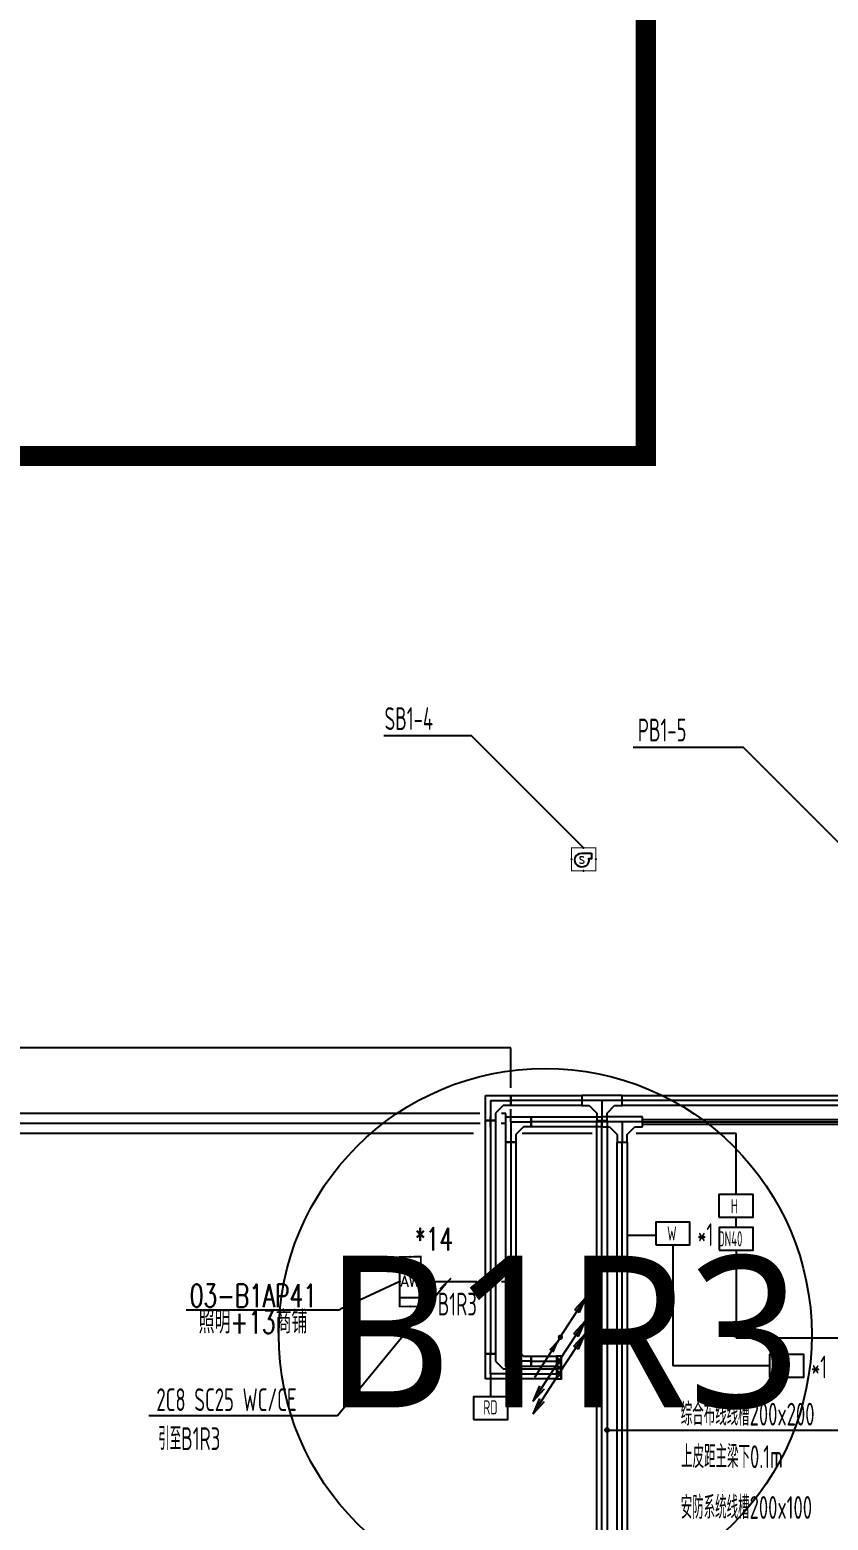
# Model space of a CAD drawing. Extents: x 0 to 3879896, y -114000 to 391286.
# Drawn here: x 1990309 to 2006094, y 290559 to 320028 of the extents above; entities that cross this region are included whole.
import ezdxf
from ezdxf.enums import TextEntityAlignment as Align

# ---------------------------------------------------------------- set-up
doc = ezdxf.new("R2010")
doc.units = 0
doc.header["$LTSCALE"] = 1000
doc.header["$MEASUREMENT"] = 0
doc.linetypes.add('SZGX_a-zzgr$0$DASHDOT2', pattern=[6, 3, -1.5, 0, -1.5])
doc.layers.get('0').update_dxf_attribs({"linetype": 'CONTINUOUS'})
doc.layers.add('Arc_建筑红线', color=1, linetype='CONTINUOUS', lineweight=40)
for name, color, linetype in [('A无产权', 5, 'CONTINUOUS'), ('CABLETRAY_DOTE', 5, 'CONTINUOUS'), ('CABLETRAY_WEAK', 6, 'CONTINUOUS'), ('T-BAS', 11, '485_LINE'), ('T-BSA TEXT', 7, '485_LINE'), ('T-I-CHANNELS', 2, 'CONTINUOUS'), ('T-METER DATA', 150, 'C_LINE'), ('T-R-INTEGRATE', 1, 'CONTINUOUS'), ('T-SYSTEM BLOCK', 4, 'CONTINUOUS'), ('T-TEXT', 7, 'CONTINUOUS'), ('T-TEXT-RD', 3, 'CONTINUOUS'), ('T-电源线槽', 1, 'CONTINUOUS'), ('WIRE-通讯', 4, 'CONTINUOUS')]:
    doc.layers.add(name, color=color, linetype=linetype)
doc.styles.add('_TCH_DIM', font='SIMPLEX', dxfattribs={"bigfont": 'GBCBIG'})
doc.styles.add('_TCH_LABEL', font='COMPLEX', dxfattribs={"bigfont": 'GBCBIG'})
doc.styles.add('GBSTYLE', font='gbxwxt.shx', dxfattribs={"width": 0.6, "bigfont": 'gbhzfs.shx'})
doc.styles.add('HZTXT1', font='txtd.shx', dxfattribs={"width": 0.7, "bigfont": 'hztxt.shx'})
doc.styles.get("Standard").update_dxf_attribs({"font": 'GBENOR', "bigfont": 'GBCBIG'})
doc.linetypes.add('485_LINE', pattern='A,25.7,-3.58,["485",Standard,S=2.54,R=0,X=-3.2,Y=-1.27],-3.85', length=33.13)
doc.linetypes.add('C_LINE', pattern='A,25.7,-2.08,["C",Standard,S=2.54,R=0,X=-0.54,Y=-1.27],-2.35', length=30.13)

# ---------------------------------------------------------------- blocks, each defined once
blk = doc.blocks.new('空调抄费表')
at = {"layer": 'T-SYSTEM BLOCK'}
blk.add_lwpolyline([(-338, 0), (338, 0), (338, 450), (-338, 450)], close=True, dxfattribs=at)
at = {"layer": 'T-TEXT', "style": 'GBSTYLE', "width": 0.7}
blk.add_text('H', height=281, dxfattribs=at).set_placement((-106, 76))
blk = doc.blocks.new('A$C78FD1D7B')
at = {"layer": 'T-SYSTEM BLOCK'}
blk.add_lwpolyline([(-300, 0), (300, 0), (300, 400), (-300, 400)], close=True, dxfattribs=at)
at = {"layer": 'T-TEXT', "style": 'GBSTYLE', "width": 0.7}
blk.add_text('RD', height=250, dxfattribs=at).set_placement((-129, 88))
blk = doc.blocks.new('$equip_U$00000228(PC-201201232)')
at = {"const_width": 0.06}
blk.add_lwpolyline([(-0.719, 1.346), (-0.719, 0), (0.719, 0), (0.719, 1.346)], close=True, dxfattribs=at)
blk.add_lwpolyline([(0.466, 1.039), (0.466, 0.709), (0.292, 0.709, -2.805884), (-0.112, 1.039)], format="xyb", close=True)
for p in [(0, 1.346), (-0.719, 0.673), (0, 0), (0.719, 0.673)]:
    blk.add_point(p)
at = {"color": 7, "style": '_TCH_LABEL'}
blk.add_attdef('$TEXT$', text='', height=0.4, dxfattribs=at).set_placement((-0.112, 0.63), align=Align.MIDDLE_CENTER)
at = {"color": 7, "style": '_TCH_LABEL', "flags": 1}
blk.add_attdef('A', text='', height=0.000025, dxfattribs=at).set_placement((0, 0), align=Align.MIDDLE_CENTER)
blk = doc.blocks.new('$equip_U$00000265(GZ顾恪)')
at = {"linetype": 'Continuous'}
for p, q in [((-0.54, 0.7), (-0.54, 0)), ((0.54, 0.7), (0.54, 0))]:
    blk.add_line(p, q, dxfattribs=at)
at = {"const_width": 0.06}
blk.add_lwpolyline([(-0.82, 0.7), (0.82, 0.7), (0.82, 0), (-0.82, 0)], close=True, dxfattribs=at)
for p in [(0, 0.7), (-0.82, 0.35), (0, 0), (0.82, 0.35)]:
    blk.add_point(p)
at = {"color": 7, "style": '_TCH_LABEL'}
blk.add_attdef('$TEXT$', text='', height=0.36, dxfattribs=at).set_placement((-0.004, 0.344), align=Align.MIDDLE_CENTER)
at = {"color": 7, "style": '_TCH_LABEL', "flags": 1}
blk.add_attdef('A', text='', height=0.000025, dxfattribs=at).set_placement((0, 0), align=Align.MIDDLE_CENTER)
blk = doc.blocks.new('抄表水表')
at = {"layer": 'T-SYSTEM BLOCK'}
blk.add_lwpolyline([(-338, 0), (338, 0), (338, 450), (-338, 450)], close=True, dxfattribs=at)
at = {"layer": 'T-TEXT', "style": 'GBSTYLE', "width": 0.7}
blk.add_text('W', height=281, dxfattribs=at).set_placement((-113, 83))
blk = doc.blocks.new('A$C78191958')
at = {"layer": 'T-METER DATA'}
for p in [(18666, 29873, 0), (20916, 27257, 0)]:
    blk.add_blockref('抄表水表', p, dxfattribs=at)
at = {"layer": 'T-BSA TEXT', "linetype": 'ByBlock', "style": 'GBSTYLE', "width": 0.7}
for p in [(19148, 29849, 0), (21398, 27233, 0)]:
    blk.add_text('*1', height=450, dxfattribs=at).set_placement(p)

msp = doc.modelspace()

# ---------------------------------------------------------------- hatches: boundary and pattern name
at = {"layer": 'T-SYSTEM BLOCK'}
h = msp.add_hatch(color=256, dxfattribs=at)
edge = h.paths.add_edge_path()
edge.add_arc((2000796.4, 294175.5), 52.5, 0, 360)
h.paths.add_polyline_path([(2001179.1, 294664), (2001311.6, 294969.3), (2001086.7, 294724)])
h = msp.add_hatch(color=256, dxfattribs=at)
edge = h.paths.add_edge_path()
edge.add_arc((2000796.4, 294175.5), 52.5, 0, 360)
h.paths.add_polyline_path([(2001179.1, 294664), (2001311.6, 294969.3), (2001086.7, 294724)])
h = msp.add_hatch(color=256, dxfattribs=at)
edge = h.paths.add_edge_path()
edge.add_arc((2000771.4, 293700.5), 52.5, 0, 360)
h.paths.add_polyline_path([(2001154.1, 294189), (2001286.6, 294494.3), (2001061.7, 294249)])
h = msp.add_hatch(color=256, dxfattribs=at)
edge = h.paths.add_edge_path()
edge.add_arc((2000771.4, 293700.5), 52.5, 0, 360)
h.paths.add_polyline_path([(2001154.1, 294189), (2001286.6, 294494.3), (2001061.7, 294249)])
h = msp.add_hatch(color=256, dxfattribs=at)
h.paths.add_polyline_path([(2000746.7, 294175.2, 0.210266), (2000763.8, 294136.5), (2000799.2, 294175.2), (2000778.3, 294127, 0.5398713), (2000851.7, 294175.2, 1)])
h.paths.add_polyline_path([(2000799.2, 294175.2), (2000770.7, 294131.1, 0.0415828), (2000778.3, 294127)], flags=17)
h.paths.add_polyline_path([(2000799.2, 294175.2), (2000763.8, 294136.5, 0.0415828), (2000770.7, 294131.1)], flags=17)
h.paths.add_polyline_path([(2000770.7, 294131.1, -0.0415828), (2000763.8, 294136.5), (2000574.4, 293929.8), (2000620.6, 293899.8)])
h.paths.add_polyline_path([(2000778.3, 294127, -0.0415828), (2000770.7, 294131.1), (2000620.6, 293899.8), (2000666.8, 293869.8)])
h = msp.add_hatch(color=256, dxfattribs=at)
h.paths.add_polyline_path([(2000746.7, 294175.2, 0.210266), (2000763.8, 294136.5), (2000799.2, 294175.2), (2000778.3, 294127, 0.5398713), (2000851.7, 294175.2, 1)])
h.paths.add_polyline_path([(2000799.2, 294175.2), (2000770.7, 294131.1, 0.0415828), (2000778.3, 294127)], flags=17)
h.paths.add_polyline_path([(2000799.2, 294175.2), (2000763.8, 294136.5, 0.0415828), (2000770.7, 294131.1)], flags=17)
h.paths.add_polyline_path([(2000770.7, 294131.1, -0.0415828), (2000763.8, 294136.5), (2000574.4, 293929.8), (2000620.6, 293899.8)])
h.paths.add_polyline_path([(2000778.3, 294127, -0.0415828), (2000770.7, 294131.1), (2000620.6, 293899.8), (2000666.8, 293869.8)])
h = msp.add_hatch(color=256, dxfattribs=at)
edge = h.paths.add_edge_path()
edge.add_arc((2000771.4, 293450.5), 52.5, 0, 360)
h.paths.add_polyline_path([(2001154.1, 293939), (2001286.6, 294244.3), (2001061.7, 293999)])
h = msp.add_hatch(color=256, dxfattribs=at)
edge = h.paths.add_edge_path()
edge.add_arc((2000771.4, 293450.5), 52.5, 0, 360)
h.paths.add_polyline_path([(2001154.1, 293939), (2001286.6, 294244.3), (2001061.7, 293999)])
h = msp.add_hatch(color=256, dxfattribs=at)
edge = h.paths.add_edge_path()
edge.add_arc((2000771.4, 293700.5), 52.5, 0, 360)
h.paths.add_polyline_path([(2000388.8, 293211.9), (2000256.3, 292906.6), (2000481.2, 293152)])
h = msp.add_hatch(color=256, dxfattribs=at)
edge = h.paths.add_edge_path()
edge.add_arc((2000771.4, 293700.5), 52.5, 0, 360)
h.paths.add_polyline_path([(2000388.8, 293211.9), (2000256.3, 292906.6), (2000481.2, 293152)])
h = msp.add_hatch(color=256, dxfattribs=at)
edge = h.paths.add_edge_path()
edge.add_arc((2000771.4, 293450.5), 52.5, 0, 360)
h.paths.add_polyline_path([(2000388.8, 292961.9), (2000256.3, 292656.6), (2000481.2, 292902)])
h = msp.add_hatch(color=256, dxfattribs=at)
edge = h.paths.add_edge_path()
edge.add_arc((2000771.4, 293450.5), 52.5, 0, 360)
h.paths.add_polyline_path([(2000388.8, 292961.9), (2000256.3, 292656.6), (2000481.2, 292902)])
at = {"layer": 'T-TEXT', "linetype": 'ByBlock'}
h = msp.add_hatch(color=256, dxfattribs=at)
edge = h.paths.add_edge_path()
edge.add_arc((2001721.4, 292340.5), 37.5, 0, 360)

# ---------------------------------------------------------------- linework, layer by layer
at = {"layer": 'Arc_建筑红线', "color": 20, "linetype": 'SZGX_a-zzgr$0$DASHDOT2', "ltscale": 0.2, "const_width": 400, "elevation": 0}
msp.add_lwpolyline([(2129528.4, 303600.5), (2137528.4, 311600.5), (2154948.4, 311600.5), (2154948.4, 325060.5), (2002488.4, 325060.5), (2002488.4, 311600.5), (1884278.4, 311600.5), (1883028.4, 309100.5), (1883028.4, 224070.5), (1988318.4, 224070.5), (1988318.4, 129100.5), (2129528.4, 129100.5), (2129528.4, 303600.5)], dxfattribs=at)
at = {"layer": 'CABLETRAY_DOTE'}
for p, q in [((1999419.2, 298859.1, 0), (1999819.2, 298859.1, 0)), ((1999419.2, 298859.1, 0), (1999419.2, 298459.1, 0)), ((2001221.4, 298859.1, 0), (1999819.2, 298859.1, 0)), ((2002021.4, 298859.1, 0), (2001221.4, 298859.1, 0)), ((2001621.4, 298859.1, 0), (2001621.4, 298459.1, 0)), ((2012621.4, 298859.1, 0), (2002021.4, 298859.1, 0)), ((1999419.2, 298459.1, 0), (1999419.2, 293850.5, 0)), ((2001621.4, 277420, 0), (2001621.4, 298459.1, 0)), ((2002421.4, 298433.2, 0), (2001621.4, 298433.2, 0)), ((2002021.4, 298433.2, 0), (2002021.4, 298033.2, 0)), ((2002421.4, 298433.2, 0), (2012898, 298433.2, 0)), ((1999419.2, 293450.5, 0), (1999419.2, 293850.5, 0)), ((1999819.2, 293450.5, 0), (1999419.2, 293450.5, 0)), ((1999819.2, 293450.5, 0), (2000721.4, 293450.5, 0))]:
    msp.add_line(p, q, dxfattribs=at)
at = {"layer": 'CABLETRAY_DOTE', "linetype": 'ByBlock'}
for p, q in [((1999819.2, 298433.2, 0), (2000219.2, 298433.2, 0)), ((1999819.2, 298433.2, 0), (1999819.2, 298033.2, 0)), ((2001621.4, 298433.2, 0), (2000219.2, 298433.2, 0)), ((1999819.2, 298033.2, 0), (1999819.2, 294100.5, 0)), ((2002021.4, 277720, 0), (2002021.4, 298033.2, 0)), ((1999819.2, 293700.5, 0), (1999819.2, 294100.5, 0)), ((2000219.2, 293700.5, 0), (1999819.2, 293700.5, 0)), ((2000219.2, 293700.5, 0), (2000721.4, 293700.5, 0))]:
    msp.add_line(p, q, dxfattribs=at)
at = {"layer": 'CABLETRAY_WEAK', "linetype": 'ByBlock'}
for p, q in [((1999419.2, 298533.2, 0), (1999419.2, 298333.2, 0)), ((1999419.2, 298333.2, 0), (1999419.2, 298533.2, 0)), ((1999719.2, 298533.2, 0), (2000219.2, 298533.2, 0)), ((1999719.2, 298033.2, 0), (1999719.2, 298533.2, 0)), ((2000219.2, 298333.2, 0), (2000219.2, 298533.2, 0)), ((2000219.2, 298533.2, 0), (2001621.4, 298533.2, 0)), ((2000219.2, 298533.2, 0), (2000219.2, 298333.2, 0)), ((2001621.4, 298533.2, 0), (2001621.4, 298333.2, 0)), ((2000069.2, 298333.2, 0), (1999919.2, 298183.2, 0)), ((2000219.2, 298333.2, 0), (2000069.2, 298333.2, 0)), ((2001621.4, 298333.2, 0), (2000219.2, 298333.2, 0)), ((1999919.2, 298033.2, 0), (1999719.2, 298033.2, 0)), ((1999719.2, 294100.5, 0), (1999719.2, 298033.2, 0)), ((1999719.2, 298033.2, 0), (1999919.2, 298033.2, 0)), ((1999919.2, 298183.2, 0), (1999919.2, 298033.2, 0)), ((1999919.2, 298033.2, 0), (1999919.2, 294100.5, 0)), ((2001921.4, 298033.2, 0), (2002121.4, 298033.2, 0)), ((2001921.4, 277720, 0), (2001921.4, 298033.2, 0)), ((2002121.4, 298033.2, 0), (2002121.4, 277720, 0)), ((1999919.2, 294100.5, 0), (1999719.2, 294100.5, 0)), ((1999719.2, 293600.5, 0), (1999719.2, 294100.5, 0)), ((1999719.2, 294100.5, 0), (1999919.2, 294100.5, 0)), ((1999919.2, 294100.5, 0), (1999919.2, 293950.5, 0)), ((1999919.2, 293950.5, 0), (2000069.2, 293800.5, 0)), ((2000219.2, 293600.5, 0), (1999719.2, 293600.5, 0)), ((2000069.2, 293800.5, 0), (2000219.2, 293800.5, 0)), ((2000219.2, 293600.5, 0), (2000219.2, 293800.5, 0)), ((2000219.2, 293800.5, 0), (2000721.4, 293800.5, 0)), ((2000219.2, 293800.5, 0), (2000219.2, 293600.5, 0)), ((2000721.4, 293600.5, 0), (2000219.2, 293600.5, 0)), ((2000721.4, 293800.5, 0), (2000721.4, 293600.5, 0))]:
    msp.add_line(p, q, dxfattribs=at)
at = {"layer": 'CABLETRAY_WEAK'}
for p, q in [((2002421.4, 298533.2, 0), (2001621.4, 298533.2, 0)), ((2001621.4, 298533.2, 0), (2001621.4, 298333.2, 0)), ((2002421.4, 298333.2, 0), (2002421.4, 298533.2, 0)), ((2001621.4, 298333.2, 0), (2001771.4, 298333.2, 0)), ((2001771.4, 298333.2, 0), (2001921.4, 298183.2, 0)), ((2002121.4, 298183.2, 0), (2002271.4, 298333.2, 0)), ((2002271.4, 298333.2, 0), (2002421.4, 298333.2, 0)), ((2002421.4, 298383.2, 0), (2002421.4, 298483.2, 0)), ((2002421.4, 298483.2, 0), (2012898, 298483.2, 0)), ((2012898, 298383.2, 0), (2002421.4, 298383.2, 0)), ((2001921.4, 298183.2, 0), (2001921.4, 298033.2, 0)), ((2001921.4, 298033.2, 0), (2002121.4, 298033.2, 0)), ((2002121.4, 298033.2, 0), (2002121.4, 298183.2, 0)), ((2000821.4, 293800.5, 0), (2000721.4, 293600.5, 0)), ((2000721.4, 293800.5, 0), (2000821.4, 293600.5, 0))]:
    msp.add_line(p, q, dxfattribs=at)
at = {"layer": 'CABLETRAY_WEAK', "elevation": 0}
msp.add_lwpolyline([(2000721.4, 293600.5), (2000821.4, 293600.5), (2000821.4, 293800.5), (2000721.4, 293800.5)], close=True, dxfattribs=at)
at = {"layer": 'T-BAS', "linetype": 'ByBlock'}
for p, q in [((1997308, 306076.1, 0), (1999033.8, 306076.1, 0)), ((2001259.3, 303850.6), (1999033.8, 306076.1, 0)), ((2002235.2, 305842), (2004414, 305842)), ((2006405.4, 303850.6), (2004414, 305842)), ((1999819.2, 299900.5, 0), (1976293.2, 299900.5)), ((1999819.2, 299105.9, 0), (1999819.2, 299900.5, 0)), ((1999819.2, 298433.2, 0), (1999819.2, 298683.6, 0))]:
    msp.add_line(p, q, dxfattribs=at)
at = {"layer": 'T-BAS', "color": 3}
msp.add_circle((2000500.1, 294223.5), 5268.3, dxfattribs=at)
at = {"layer": 'T-BSA TEXT', "linetype": 'ByBlock'}
for p, q in [((1998424.9, 295131.9, 0), (1998637, 295344, 0)), ((1996394.1, 292630.5), (1998530.9, 295237.9, 0)), ((1992658.6, 292630.5), (1996394.1, 292630.5))]:
    msp.add_line(p, q, dxfattribs=at)
at = {"layer": 'T-I-CHANNELS'}
for p, q in [((1999319.2, 298959.1, 0), (1999819.2, 298959.1, 0)), ((1999319.2, 298459.1, 0), (1999319.2, 298959.1, 0)), ((1999819.2, 298759.1, 0), (1999819.2, 298959.1, 0)), ((1999819.2, 298959.1, 0), (2001221.4, 298959.1, 0)), ((1999819.2, 298959.1, 0), (1999819.2, 298759.1, 0)), ((2002021.4, 298959.1, 0), (2001221.4, 298959.1, 0)), ((2001221.4, 298959.1, 0), (2001221.4, 298759.1, 0)), ((2001221.4, 298959.1, 0), (2001221.4, 298759.1, 0)), ((2002021.4, 298759.1, 0), (2002021.4, 298959.1, 0)), ((2002021.4, 298959.1, 0), (2012621.4, 298959.1, 0)), ((2002021.4, 298759.1, 0), (2002021.4, 298959.1, 0)), ((1999669.2, 298759.1, 0), (1999519.2, 298609.1, 0)), ((1999519.2, 298609.1, 0), (1999519.2, 298459.1, 0)), ((1999819.2, 298759.1, 0), (1999669.2, 298759.1, 0)), ((2001221.4, 298759.1, 0), (1999819.2, 298759.1, 0)), ((2001221.4, 298759.1, 0), (2001371.4, 298759.1, 0)), ((2001371.4, 298759.1, 0), (2001521.4, 298609.1, 0)), ((2001521.4, 298609.1, 0), (2001521.4, 298459.1, 0)), ((2001721.4, 298609.1, 0), (2001871.4, 298759.1, 0)), ((2001721.4, 298459.1, 0), (2001721.4, 298609.1, 0)), ((2001871.4, 298759.1, 0), (2002021.4, 298759.1, 0)), ((2012621.4, 298759.1, 0), (2002021.4, 298759.1, 0)), ((1999519.2, 298459.1, 0), (1999319.2, 298459.1, 0)), ((1999319.2, 293850.5, 0), (1999319.2, 298459.1, 0)), ((1999319.2, 298459.1, 0), (1999519.2, 298459.1, 0)), ((1999519.2, 298459.1, 0), (1999519.2, 293850.5, 0)), ((2001521.4, 298459.1, 0), (2001721.4, 298459.1, 0)), ((2001521.4, 298459.1, 0), (2001721.4, 298459.1, 0)), ((2001521.4, 277420, 0), (2001521.4, 298459.1, 0)), ((2001721.4, 298459.1, 0), (2001721.4, 277420, 0)), ((1999519.2, 293850.5, 0), (1999319.2, 293850.5, 0)), ((1999319.2, 293350.5, 0), (1999319.2, 293850.5, 0)), ((1999319.2, 293850.5, 0), (1999519.2, 293850.5, 0)), ((1999519.2, 293850.5, 0), (1999519.2, 293700.5, 0)), ((1999519.2, 293700.5, 0), (1999669.2, 293550.5, 0)), ((1999669.2, 293550.5, 0), (1999819.2, 293550.5, 0)), ((1999819.2, 293350.5, 0), (1999819.2, 293550.5, 0)), ((1999819.2, 293550.5, 0), (2000721.4, 293550.5, 0)), ((1999819.2, 293550.5, 0), (1999819.2, 293350.5, 0)), ((2000821.4, 293550.5, 0), (2000721.4, 293350.5, 0)), ((2000721.4, 293550.5, 0), (2000821.4, 293350.5, 0)), ((2000721.4, 293550.5, 0), (2000721.4, 293350.5, 0)), ((1999819.2, 293350.5, 0), (1999319.2, 293350.5, 0)), ((2000721.4, 293350.5, 0), (1999819.2, 293350.5, 0))]:
    msp.add_line(p, q, dxfattribs=at)
at = {"layer": 'T-I-CHANNELS', "elevation": 0}
msp.add_lwpolyline([(2000721.4, 293350.5), (2000821.4, 293350.5), (2000821.4, 293550.5), (2000721.4, 293550.5)], close=True, dxfattribs=at)
msp.add_lwpolyline([(2000721.4, 293350.5), (2000821.4, 293350.5), (2000821.4, 293550.5), (2000721.4, 293550.5)], close=True, dxfattribs=at)
at = {"layer": 'T-METER DATA', "linetype": 'ByBlock'}
for p, q in [((1999207.2, 298601.5, 0), (1964977.1, 298601.5, 0)), ((1999719.2, 298601.5, 0), (1999631.5, 298601.5, 0)), ((1999719.2, 298533.2, 0), (1999719.2, 298601.5, 0)), ((1999210.9, 298401.5, 0), (1964321.4, 298401.5, 0)), ((1999719.2, 298401.5, 0), (1999627.7, 298401.5, 0)), ((1999082.6, 298201.5, 0), (1982372.1, 298201.5, 0)), ((2001430.5, 298201.5, 0), (2000044.4, 298201.5, 0)), ((2004273.1, 298201.5, 0), (2002294.7, 298201.5, 0)), ((2004273.1, 297000.7), (2004273.1, 298201.5)), ((2002685.6, 296190.7), (2002121.4, 296190.7, 0)), ((2003023.1, 296003.5), (2003023.1, 293612.1)), ((2004273.1, 295896.2), (2004273.1, 294155.7)), ((1997621.4, 295276.5, 0), (1996451.7, 294728.1, 0)), ((1998041.4, 295276.5, 0), (1999147.5, 295276.5, 0)), ((1999634.8, 295276.5, 0), (1999719.2, 295276.5, 0)), ((1996388, 294713.9, 0), (1993400, 294713.9, 0)), ((2006575.1, 294155.7), (2004273.1, 294155.7)), ((2004935.6, 293612.1), (2003023.1, 293612.1))]:
    msp.add_line(p, q, dxfattribs=at)
at = {"layer": 'T-METER DATA', "color": 1, "linetype": 'ByBlock'}
msp.add_circle((2000340.4, 292621.3), 50000, dxfattribs=at)
at = {"layer": 'T-METER DATA', "linetype": 'ByBlock'}
msp.add_arc((1996388, 294863.9, 0), 150, 270, 295.11809, dxfattribs=at)
at = {"layer": 'T-R-INTEGRATE', "linetype": 'ByBlock'}
msp.add_line((1999419.2, 293450.5), (1999419.2, 293000.5, 0), dxfattribs=at)
at = {"layer": 'T-SYSTEM BLOCK'}
for p, q in [((2004273.1, 296346.2), (2004273.1, 296550.7)), ((2000796.4, 294175.5, 0), (2001311.6, 294969.3, 0)), ((2000796.4, 294175.5, 0), (2001311.6, 294969.3, 0)), ((2001086.7, 294724, 0), (2001311.6, 294969.3, 0)), ((2001086.7, 294724, 0), (2001311.6, 294969.3, 0)), ((2001179.1, 294664, 0), (2001086.7, 294724, 0)), ((2001179.1, 294664, 0), (2001086.7, 294724, 0)), ((2001179.1, 294664, 0), (2001311.6, 294969.3, 0)), ((2001179.1, 294664, 0), (2001311.6, 294969.3, 0)), ((2000771.4, 293700.5, 0), (2001286.6, 294494.3, 0)), ((2000771.4, 293700.5, 0), (2001286.6, 294494.3, 0)), ((2001061.7, 294249, 0), (2001286.6, 294494.3, 0)), ((2001061.7, 294249, 0), (2001286.6, 294494.3, 0)), ((2001154.1, 294189, 0), (2001286.6, 294494.3, 0)), ((2001154.1, 294189, 0), (2001286.6, 294494.3, 0)), ((2000799.2, 294175.2, 0), (2000284.1, 293381.3, 0)), ((2000799.2, 294175.2, 0), (2000284.1, 293381.3, 0)), ((2000771.4, 293450.5, 0), (2001286.6, 294244.3, 0)), ((2000771.4, 293450.5, 0), (2001286.6, 294244.3, 0)), ((2001154.1, 294189, 0), (2001061.7, 294249, 0)), ((2001154.1, 294189, 0), (2001061.7, 294249, 0)), ((2001061.7, 293999, 0), (2001286.6, 294244.3, 0)), ((2001061.7, 293999, 0), (2001286.6, 294244.3, 0)), ((2001154.1, 293939, 0), (2001286.6, 294244.3, 0)), ((2001154.1, 293939, 0), (2001286.6, 294244.3, 0)), ((2001154.1, 293939, 0), (2001061.7, 293999, 0)), ((2001154.1, 293939, 0), (2001061.7, 293999, 0)), ((2000771.4, 293700.5, 0), (2000256.3, 292906.6, 0)), ((2000771.4, 293700.5, 0), (2000256.3, 292906.6, 0)), ((2000771.4, 293450.5, 0), (2000256.3, 292656.6, 0)), ((2000771.4, 293450.5, 0), (2000256.3, 292656.6, 0)), ((2000388.8, 293211.9, 0), (2000256.3, 292906.6, 0)), ((2000388.8, 293211.9, 0), (2000256.3, 292906.6, 0)), ((2000481.2, 293152, 0), (2000256.3, 292906.6, 0)), ((2000481.2, 293152, 0), (2000256.3, 292906.6, 0)), ((2000388.8, 292961.9, 0), (2000256.3, 292656.6, 0)), ((2000388.8, 292961.9, 0), (2000256.3, 292656.6, 0)), ((2000481.2, 292902, 0), (2000256.3, 292656.6, 0)), ((2000481.2, 292902, 0), (2000256.3, 292656.6, 0))]:
    msp.add_line(p, q, dxfattribs=at)
msp.add_lwpolyline([(2003935.6, 295896.2), (2004610.6, 295896.2), (2004610.6, 296346.2), (2003935.6, 296346.2)], close=True, dxfattribs=at)
at = {"layer": 'T-TEXT', "linetype": 'ByBlock'}
msp.add_line((2001721.4, 292340.5, 0), (2008032, 292340.5, 0), dxfattribs=at)
msp.add_circle((2001721.4, 292340.5, 0), 37.5, dxfattribs=at)
at = {"layer": 'T-电源线槽', "linetype": 'ByBlock'}
for p, q in [((2000821.4, 294200.5, 0), (2000771.4, 294150.5, 0)), ((2000771.4, 294200.5, 0), (2000821.4, 294150.5, 0)), ((2000821.4, 294200.5, 0), (2000771.4, 294150.5, 0)), ((2000771.4, 294200.5, 0), (2000821.4, 294150.5, 0)), ((2000821.4, 294200.5, 0), (2000771.4, 294150.5, 0)), ((2000771.4, 294200.5, 0), (2000821.4, 294150.5, 0))]:
    msp.add_line(p, q, dxfattribs=at)
at = {"layer": 'T-电源线槽', "linetype": 'ByBlock', "elevation": 0}
msp.add_lwpolyline([(2000771.4, 294150.5), (2000821.4, 294150.5), (2000821.4, 294200.5), (2000771.4, 294200.5)], close=True, dxfattribs=at)
msp.add_lwpolyline([(2000771.4, 294150.5), (2000821.4, 294150.5), (2000821.4, 294200.5), (2000771.4, 294200.5)], close=True, dxfattribs=at)
msp.add_lwpolyline([(2000771.4, 294150.5), (2000821.4, 294150.5), (2000821.4, 294200.5), (2000771.4, 294200.5)], close=True, dxfattribs=at)

# ---------------------------------------------------------------- block references
at = {"layer": 'T-BAS', "linetype": 'ByBlock', "xscale": 334.3239227579907, "yscale": 334.3239227579907, "zscale": 334.3239227579907}
msp.add_blockref('$equip_U$00000228(PC-201201232)', (2001259.3, 303400.6), dxfattribs=at).add_auto_attribs({'$TEXT$': 'S'})
at = {"layer": 'T-METER DATA', "linetype": 'ByBlock'}
msp.add_blockref('A$C78191958', (1984356.9, 266130.4, 0), dxfattribs=at)
at = {"layer": 'T-METER DATA'}
msp.add_blockref('空调抄费表', (2004273.1, 296550.7), dxfattribs=at)
at = {"layer": 'T-METER DATA', "linetype": 'ByBlock'}
ref = msp.add_blockref('$equip_U$00000265(GZ顾恪)', (1997621.4, 295276.5, 0), dxfattribs=dict(at, xscale=600, yscale=600, zscale=600, rotation=269.9999999971541))
ref.add_attrib('$TEXT$', 'AW', dxfattribs={"layer": '0', "color": 7, "height": 216, "style": '_TCH_LABEL'}).set_placement((1997827.9, 295278.9, 0), align=Align.MIDDLE_CENTER)
at = {"layer": 'WIRE-通讯', "xscale": 1.125, "yscale": 1.125, "zscale": 1.125}
msp.add_blockref('A$C78FD1D7B', (1999419.2, 292550.5, 0), dxfattribs=at)

# ---------------------------------------------------------------- texts
at = {"layer": 'A无产权', "color": 3, "insert": (1996119.3, 295787.3, 0), "char_height": 3000, "attachment_point": 1, "style": '_TCH_DIM'}
msp.add_mtext_dynamic_manual_height_columns('{\\fMicrosoft YaHei|b0|i0|c134|p34;B1R3}', width=5863.737, gutter_width=1750, heights=[0], dxfattribs=at)
at = {"layer": 'T-BAS', "linetype": 'ByBlock', "style": 'GBSTYLE', "width": 0.7}
for s, p in [('SB1-4', (1997322.3, 306183.4, 0)), ('PB1-5', (2002329.6, 305956.6))]:
    msp.add_text(s, height=450, rotation=0.0249, dxfattribs=at).set_placement(p)
at = {"layer": 'T-BSA TEXT', "linetype": 'ByBlock', "style": 'GBSTYLE', "width": 0.7}
for s, p in [('2C8 SC25 WC/CE', (1992811.2, 292716.5)), ('引至B1R3', (1992847.9, 291945.9))]:
    msp.add_text(s, height=450, dxfattribs=at).set_placement(p)
at = {"layer": 'T-METER DATA', "linetype": 'ByBlock', "style": 'HZTXT1', "width": 0.7}
for s, p in [('*14', (1997921.5, 295891.1)), ('03-B1AP41', (1993472.2, 294772.4, 0)), ('照明+13商铺', (1993646.5, 294252.7, 0))]:
    msp.add_text(s, height=450, dxfattribs=at).set_placement(p)
at = {"layer": 'T-SYSTEM BLOCK', "color": 0, "style": 'GBSTYLE', "width": 0.6}
msp.add_text('DN40', height=300, dxfattribs=at).set_placement((2003913.1, 295972.5))
at = {"layer": 'T-TEXT', "linetype": 'ByBlock', "style": 'GBSTYLE', "width": 0.7}
for s, p in [('综合布线线槽200x200', (2003179.1, 292429.9, 0)), ('上皮距主梁下0.1m', (2003186.9, 291589.2, 0)), ('安防系统线槽200x100', (2003179.1, 290585.3, 0))]:
    msp.add_text(s, height=450, dxfattribs=at).set_placement(p)
at = {"layer": 'T-TEXT-RD', "style": 'GBSTYLE', "width": 0.7}
msp.add_text('B1R3', height=450, dxfattribs=at).set_placement((1998374, 294606, 0))

doc.saveas('drawing.dxf')
